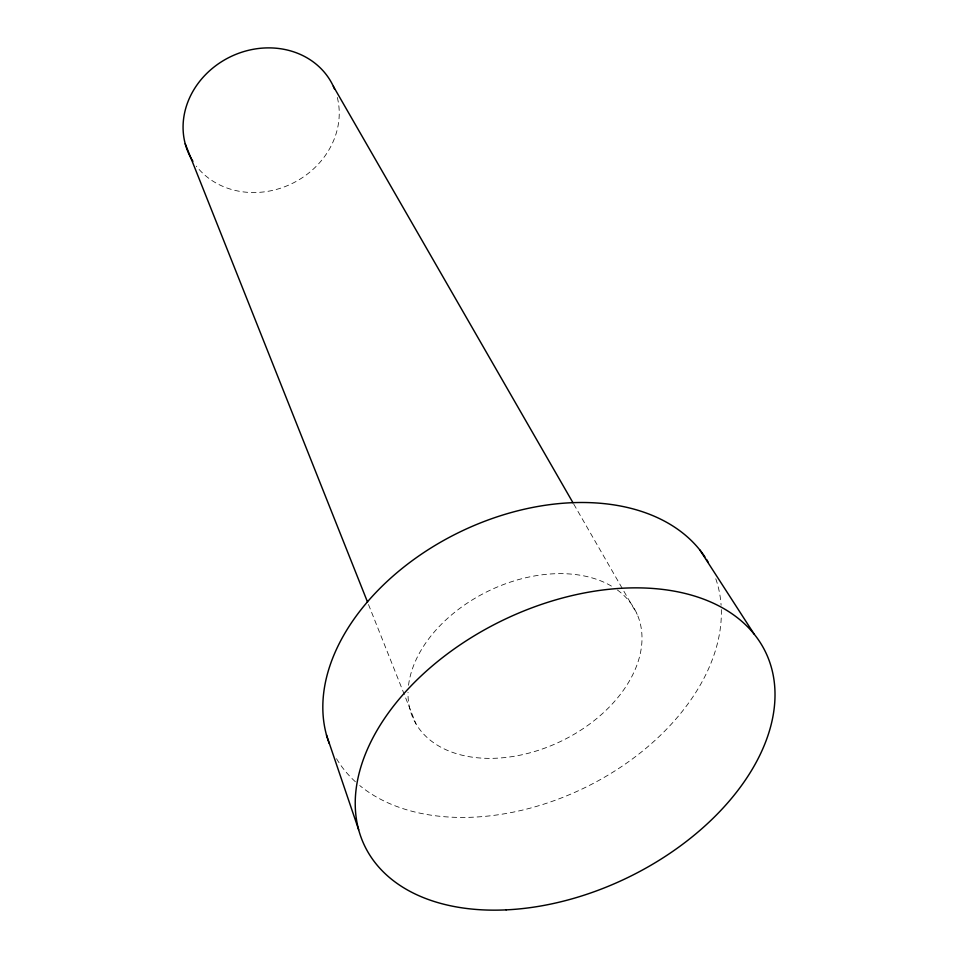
<?xml version="1.0" encoding="UTF-8"?>
<svg xmlns="http://www.w3.org/2000/svg" width="958" height="958" viewBox="0 0 958 958"><rect width="100%" height="100%" fill="white"/><g stroke="black" fill="none" stroke-linecap="round" stroke-linejoin="round"><path stroke-width="0.72" stroke-dasharray="4.79 3.59" d="M573.758 504.112L637.214 614.389M368.507 604.534L416 723.913M715.782 578.788A210.365 142.299 -25.8 0 1 721.099 605.252M721.314 609.599A210.365 142.299 -25.8 0 1 584.727 787.739A210.365 142.299 -25.8 0 1 359.717 785.524M355.394 781.764A210.365 142.299 -25.8 0 1 336.354 758.401M617.395 590.008A123.534 83.418 -25.8 0 1 561.975 740.785A123.534 83.418 -25.8 0 1 408.024 692.263M408.539 685.281A123.534 83.418 -25.8 0 1 488.808 590.846A123.534 83.418 -25.8 0 1 612.605 586.799M337.312 97.465A79.765 70.473 -25.8 0 1 292.082 183.541A79.765 70.473 -25.8 0 1 196.33 166.153"/><path stroke-width="1.44" d="M699.867 550L754.162 634.124M333.372 86.352L573.016 502.818M185.217 143.784L367.549 602.091M326.462 734.93L358.663 829.772M329.265 743.54A210.365 142.299 -25.8 0 1 457.206 533.295A210.365 142.299 -25.8 0 1 704.98 557.005M706.537 559.424A210.365 142.299 -25.8 0 1 708.022 561.891M192.917 161.315A79.765 70.473 -25.8 0 1 228.734 57.624A79.765 70.473 -25.8 0 1 334.546 89.046M506.147 909.872A222.639 143.017 -25.8 0 0 769.058 660.313A222.639 143.017 -25.8 0 0 420.167 676.827A222.639 143.017 -25.8 0 0 506.147 909.872"/></g></svg>
